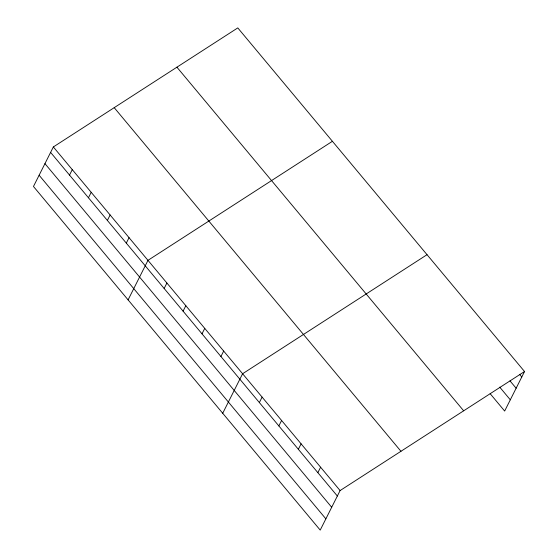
<?xml version="1.0" encoding="UTF-8"?>
<svg xmlns="http://www.w3.org/2000/svg" width="558" height="558" viewBox="0 0 558 558"><rect width="100%" height="100%" fill="white"/><g stroke="black" fill="none" stroke-linecap="round" stroke-linejoin="round"><path stroke-width="0.84" d="M53.345 146.949L33.466 186.477L320.215 530.1L340.094 490.573L524.534 371.523L237.785 27.9L53.345 146.949L340.094 490.573M69.527 175.079L72.275 169.625M88.457 197.762L91.198 192.308M107.38 220.438L110.121 214.983M126.303 243.121L129.051 237.666M128.096 299.869L147.975 260.342L332.408 141.3M164.157 288.479L166.898 283.025M183.08 311.155L185.828 305.7M202.01 333.837L204.751 328.383M220.933 356.513L223.674 351.059M222.719 413.269L242.604 373.741L427.037 254.692M259.358 402.562L262.1 397.108M278.854 425.928L281.602 420.474M298.356 449.295L301.097 443.84M317.851 472.661L320.599 467.206M524.534 371.523L504.655 411.051L490.168 393.697M519.561 374.313L521.786 376.978M510.005 380.884L516.136 388.222M499.724 387.126L510.305 399.807M176.921 67.183L463.67 410.814M114.209 107.659L400.958 451.289M50.604 152.404L337.353 496.027M44.947 163.647L331.696 507.271M39.123 175.233L325.872 518.856"/></g></svg>
